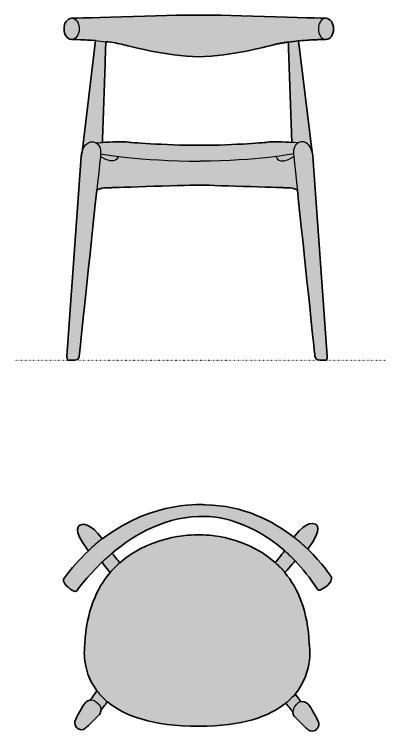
# Model space of a CAD drawing. Header units: millimetres. Extents: x 0 to 1779, y -786 to 730.
# Drawn here: x 0 to 786, y -786 to 730 of the extents above; entities that cross this region are included whole.
import ezdxf

# ---------------------------------------------------------------- set-up
doc = ezdxf.new("R2010")
doc.units = ezdxf.units.MM
doc.linetypes.add('Dots', pattern=[1, 0, -1])
doc.layers.add('Blocks', color=7, linetype='Continuous')
doc.layers.add('Blocks$Fill', color=7, linetype='Continuous', true_color=0xffffff)
for name, color, linetype, lineweight, true_color in [('Blocks$Inner', 7, 'Continuous', 25, 0x007f00), ('Blocks$Outline', 7, 'Continuous', 35, 0xff3f3f), ('Groud', 7, 'Dots', 25, 0x243775)]:
    doc.layers.add(name, color=color, linetype=linetype, lineweight=lineweight, true_color=true_color)

# ---------------------------------------------------------------- blocks, each defined once
blk = doc.blocks.new('CH20 Top')
at = {"layer": 'Blocks$Fill'}
h = blk.add_hatch(color=256, dxfattribs=at)
h.paths.add_polyline_path([(-4.5, -197.3), (12.3, -197.1), (28.4, -196.5), (43.7, -195.4), (51, -194.7), (58.2, -193.9), (65.2, -192.9), (72, -191.9), (78.6, -190.8), (85, -189.5), (91.3, -188.2), (97.4, -186.8), (103.3, -185.3), (109, -183.7), (114.6, -182), (120, -180.2), (125.2, -178.4), (130.3, -176.5), (135.2, -174.5), (140, -172.5), (144.6, -170.3), (149, -168.2), (153.3, -165.9), (157.5, -163.6), (161.5, -161.3), (165.3, -158.9), (169.1, -156.4), (172.6, -153.9), (176.1, -151.3), (179.4, -148.7), (179.9, -149.4), (179.9, -149.4), (179.9, -149.4), (179.9, -149.4), (179.9, -149.4), (180, -149.5), (180.4, -150), (181.8, -151.7), (186.1, -157), (190.8, -162.9), (192.7, -165.3), (193.4, -166.2), (193.9, -166.9), (194.2, -167.3), (194.2, -167.8), (194.3, -168.3), (194.3, -168.9), (194.4, -169.4), (194.5, -170), (194.6, -170.5), (194.7, -171.1), (194.9, -171.6), (195.1, -172.2), (195.3, -172.7), (195.5, -173.3), (195.8, -173.9), (196, -174.4), (196.3, -175), (196.7, -175.6), (197, -176.2), (218, -197.3), (220.4, -199.7), (222.4, -201.5), (224.3, -203.2), (226.4, -205), (226.4, -205), (226.4, -205), (226.4, -205), (226.4, -205), (226.5, -205), (226.6, -205.1), (226.7, -205.2), (226.9, -205.3), (227.1, -205.5), (227.3, -205.7), (227.6, -205.8), (227.9, -206), (228.2, -206.2), (228.6, -206.5), (229, -206.7), (229.4, -206.9), (229.9, -207.1), (230.1, -207.2), (230.3, -207.3), (230.6, -207.4), (230.8, -207.4), (231.1, -207.5), (231.4, -207.6), (231.6, -207.7), (231.9, -207.8), (232.2, -207.8), (232.5, -207.9), (232.8, -208), (233.1, -208), (233.4, -208.1), (233.7, -208.1), (234, -208.1), (234.3, -208.2), (234.7, -208.2), (235, -208.2), (235.3, -208.2), (235.7, -208.2), (236, -208.2), (236.4, -208.1), (236.7, -208.1), (237.1, -208), (237.4, -208), (237.8, -207.9), (238.2, -207.8), (238.5, -207.7), (238.9, -207.6), (239.3, -207.5), (239.7, -207.3), (240.1, -207.2), (240.4, -207), (240.8, -206.8), (241.2, -206.6), (241.6, -206.4), (241.6, -206.4), (241.6, -206.4), (241.6, -206.4), (241.7, -206.4), (241.8, -206.3), (241.9, -206.2), (242.1, -206.1), (242.4, -205.9), (242.7, -205.6), (243.1, -205.4), (243.4, -205), (243.8, -204.7), (244.3, -204.3), (244.7, -203.8), (245.2, -203.3), (245.4, -203.1), (245.6, -202.8), (245.8, -202.5), (246.1, -202.3), (246.3, -202), (246.5, -201.7), (246.7, -201.3), (246.9, -201), (247.1, -200.7), (247.3, -200.3), (247.5, -200), (247.7, -199.6), (247.9, -199.3), (248.1, -198.9), (248.2, -198.5), (248.4, -198.1), (248.5, -197.7), (248.7, -197.3), (248.8, -196.8), (248.9, -196.4), (249, -196), (249, -195.5), (249.1, -195.3), (249.1, -195.1), (249.1, -194.8), (249.2, -194.6), (249.2, -194.3), (249.2, -194.1), (249.2, -193.9), (249.2, -193.6), (249.2, -193.4), (249.2, -193.1), (249.2, -192.9), (249.2, -192.6), (249.2, -192.4), (249.1, -192.1), (249.1, -191.9), (249.1, -191.6), (249, -191.3), (249, -191.1), (248.9, -190.8), (248.9, -190.5), (248.8, -190.3), (248.8, -190), (248.7, -189.7), (248.6, -189.4), (248.5, -189.2), (248.4, -188.9), (248.2, -188.3), (248, -187.7), (247.8, -187.1), (247.5, -186.6), (247.2, -186), (247.2, -186), (247.2, -185.9), (247.2, -185.9), (247.1, -185.9), (247, -185.6), (246.5, -184.6), (244.5, -180.9), (238.5, -169.6), (235.1, -163.5), (231.9, -158.1), (230.6, -155.9), (229.9, -155), (229.4, -154.2), (229.1, -153.8), (228.9, -153.5), (228.6, -153.2), (228.5, -153.1), (228.4, -153), (228.3, -152.9), (228.2, -152.8), (228.2, -152.8), (228.1, -152.7), (228.1, -152.7), (228, -152.6), (228, -152.6), (227.9, -152.6), (227.9, -152.5), (227.9, -152.5), (227.8, -152.5), (227.8, -152.5), (227.8, -152.5), (227.7, -152.5), (227.7, -152.5), (227.7, -152.5), (227.7, -152.4), (227.7, -152.4), (227.7, -152.4), (227.4, -152.1), (227.1, -151.7), (226.8, -151.4), (226.6, -151.1), (226.3, -150.8), (225.9, -150.5), (225.6, -150.2), (225.2, -149.8), (224.8, -149.5), (224.3, -149.1), (223.8, -148.7), (223.3, -148.4), (222.8, -148), (222.2, -147.6), (221.9, -147.5), (221.6, -147.3), (221.3, -147.1), (221, -147), (220.7, -146.8), (220.3, -146.7), (220, -146.5), (219.7, -146.4), (219.3, -146.3), (219, -146.1), (218.6, -146), (218.3, -145.9), (217.9, -145.8), (217.5, -145.7), (217.1, -145.6), (216.8, -145.6), (216.4, -145.5), (216, -145.5), (215.6, -145.4), (215.2, -145.4), (214.8, -145.4), (214.3, -145.4), (213.9, -145.4), (213.5, -145.4), (213.1, -145.4), (212.6, -145.5), (212.2, -145.5), (211.7, -145.6), (211.1, -145), (211, -145), (211, -144.9), (210.7, -144.6), (210.2, -144.1), (208.9, -142.4), (205.3, -137.9), (198.9, -129.6), (200.8, -127.3), (202.6, -125), (204.4, -122.7), (206, -120.4), (207.6, -118.1), (209.1, -115.7), (210.6, -113.4), (212, -111), (213.3, -108.7), (214.6, -106.4), (215.8, -104), (216.9, -101.7), (218, -99.4), (219, -97.1), (220, -94.8), (220.9, -92.5), (221.7, -90.2), (222.6, -87.9), (224, -83.4), (225.3, -79), (226.4, -74.6), (227.3, -70.4), (228.1, -66.2), (228.8, -62.2), (229.3, -58.3), (229.6, -54.5), (229.9, -50.9), (230.1, -47.5), (230.2, -44.2), (230.2, -41.2), (230.2, -38.3), (230.1, -35.7), (230, -33.3), (229.8, -31.1), (229.6, -29.2), (229.3, -26.1), (229, -24.2), (228.9, -23.7), (228.9, -23.6), (228.9, -23.6), (228.9, -23.5), (228.9, -23.5), (228.1, -10.9), (227.6, -4.8), (227, 1.2), (226.2, 7.1), (225.4, 12.9), (224.5, 18.5), (223.5, 24.1), (222.4, 29.5), (221.2, 34.9), (220, 40.1), (218.6, 45.2), (217.2, 50.2), (215.7, 55.1), (214.1, 59.9), (212.5, 64.6), (210.7, 69.2), (208.9, 73.7), (207.1, 78.1), (205.1, 82.4), (203.1, 86.7), (201.1, 90.8), (199, 94.8), (196.8, 98.7), (194.5, 102.5), (192.2, 106.3), (189.9, 109.9), (187.5, 113.5), (185, 116.9), (182.5, 120.3), (180, 123.6), (177.4, 126.8), (189.4, 140.5), (196, 148.2), (198.1, 150.6), (198.7, 151.3), (198.8, 151.4), (198.9, 151.5), (198.9, 151.5), (198.9, 151.5), (198.9, 151.5), (199, 151.6), (204.9, 145.2), (210.9, 138.6), (216.8, 131.6), (222.6, 124.4), (228.4, 116.8), (234.2, 108.9), (239.9, 100.8), (245.6, 92.3), (245.6, 92.3), (245.6, 92.3), (245.6, 92.3), (245.6, 92.2), (245.6, 92.2), (245.6, 92.2), (245.7, 92.1), (245.7, 92), (245.8, 91.9), (245.9, 91.8), (246, 91.7), (246.1, 91.6), (246.2, 91.4), (246.3, 91.3), (246.4, 91.1), (246.5, 91.1), (246.6, 91), (246.7, 90.9), (246.7, 90.8), (246.8, 90.8), (246.9, 90.7), (247, 90.6), (247.1, 90.5), (247.2, 90.5), (247.3, 90.4), (247.4, 90.3), (247.5, 90.2), (247.6, 90.2), (247.7, 90.1), (247.8, 90), (248, 90), (248.1, 89.9), (248.2, 89.9), (248.3, 89.8), (248.5, 89.8), (248.6, 89.7), (248.8, 89.7), (248.9, 89.6), (249.1, 89.6), (249.2, 89.6), (249.4, 89.5), (249.5, 89.5), (249.7, 89.5), (249.8, 89.5), (250, 89.5), (250.2, 89.5), (250.4, 89.5), (250.5, 89.5), (250.7, 89.5), (250.9, 89.5), (251.1, 89.6), (251.3, 89.6), (251.5, 89.6), (251.7, 89.7), (251.9, 89.7), (251.9, 89.7), (251.9, 89.7), (251.9, 89.7), (252, 89.8), (252.2, 89.9), (252.9, 90.3), (255.5, 91.8), (257.3, 92.8), (259.3, 94.1), (261.4, 95.5), (263.6, 97.1), (264.6, 97.9), (265.7, 98.7), (266.8, 99.6), (267.8, 100.5), (268.8, 101.5), (269.8, 102.4), (270.3, 102.9), (270.7, 103.4), (271.1, 103.9), (271.6, 104.4), (272, 104.9), (272.4, 105.4), (272.7, 105.9), (273.1, 106.4), (273.4, 106.9), (273.7, 107.4), (273.8, 107.6), (274, 107.9), (274.1, 108.1), (274.2, 108.4), (274.3, 108.6), (274.4, 108.9), (274.5, 109.1), (274.6, 109.4), (274.7, 109.6), (274.8, 109.9), (274.9, 110.1), (274.9, 110.4), (275, 110.7), (275.1, 110.9), (275.1, 111.2), (275.1, 111.4), (275.2, 111.7), (275.2, 111.9), (275.2, 112.2), (275.2, 112.4), (275.2, 112.4), (275.2, 112.4), (275.2, 112.4), (275.2, 112.4), (275.2, 112.5), (275.3, 112.5), (275.3, 112.6), (275.4, 112.6), (275.4, 112.7), (275.5, 112.9), (275.5, 113), (275.6, 113.1), (275.6, 113.1), (275.6, 113.2), (275.7, 113.3), (275.7, 113.4), (275.7, 113.5), (275.8, 113.6), (275.8, 113.7), (275.8, 113.8), (275.9, 113.9), (275.9, 114), (275.9, 114.1), (275.9, 114.2), (276, 114.3), (276, 114.4), (276, 114.5), (276, 114.7), (276, 114.8), (276, 114.9), (276, 115.1), (276, 115.2), (276, 115.4), (276, 115.5), (276, 115.7), (276, 115.8), (276, 116), (275.9, 116.1), (275.9, 116.3), (275.9, 116.4), (275.8, 116.6), (275.8, 116.8), (275.7, 116.9), (275.7, 117.1), (275.6, 117.3), (275.5, 117.5), (275.5, 117.6), (275.4, 117.8), (275.3, 118), (275.2, 118.2), (275.1, 118.4), (275, 118.6), (274.9, 118.8), (274.7, 119), (274.6, 119.2), (274.4, 119.4), (274.3, 119.6), (274.1, 119.8), (273.9, 120), (273.9, 120), (273.9, 120), (273.9, 120), (273.9, 120.1), (273.8, 120.3), (273.2, 121.2), (270.9, 124.5), (267, 129.8), (261.7, 136.8), (254.9, 145.2), (246.6, 154.7), (241.9, 159.9), (236.8, 165.2), (231.4, 170.7), (225.6, 176.3), (228.7, 180.5), (231.6, 184.4), (234.1, 188.1), (236.4, 191.6), (238.4, 194.9), (240.2, 198), (241, 199.5), (241.7, 200.9), (242.4, 202.3), (243, 203.7), (243.6, 205), (244.1, 206.2), (244.6, 207.4), (245, 208.6), (245.4, 209.7), (245.7, 210.8), (246, 211.9), (246.3, 212.9), (246.5, 213.9), (246.7, 214.8), (246.8, 215.7), (246.9, 216.5), (247, 217.4), (247, 217.8), (247.1, 218.2), (247.1, 218.5), (247.1, 218.9), (247.1, 219.3), (247.1, 219.6), (247, 220), (247, 220.3), (247, 220.6), (247, 221), (246.9, 221.3), (246.9, 221.6), (246.8, 221.9), (246.8, 222.2), (246.7, 222.5), (246.7, 222.7), (246.6, 223), (246.5, 223.3), (246.4, 223.5), (246.4, 223.8), (246.3, 224), (246.2, 224.3), (246.1, 224.5), (246, 224.7), (245.9, 224.9), (245.8, 225.1), (245.7, 225.3), (245.6, 225.5), (245.5, 225.7), (245.4, 225.9), (245.3, 226.1), (245.2, 226.2), (245.1, 226.4), (245, 226.5), (244.8, 226.7), (244.7, 226.8), (244.6, 227), (244.5, 227.1), (244.4, 227.2), (244.3, 227.4), (244.2, 227.5), (244.1, 227.6), (244, 227.7), (243.8, 227.8), (243.7, 227.9), (243.6, 228), (243.4, 228.2), (243.2, 228.3), (243.1, 228.5), (242.9, 228.6), (242.7, 228.7), (242.6, 228.8), (242.5, 228.8), (242.4, 228.9), (242.3, 228.9), (242.2, 228.9), (242.2, 229), (242.2, 229), (242.2, 229), (242.2, 229), (241.8, 229.2), (241.4, 229.4), (240.9, 229.6), (240.5, 229.7), (240.1, 229.9), (239.7, 230), (239.3, 230.2), (238.9, 230.3), (238.5, 230.4), (238.1, 230.5), (237.6, 230.5), (237.2, 230.6), (236.8, 230.7), (236.4, 230.7), (235.9, 230.7), (235.5, 230.7), (235.1, 230.7), (234.6, 230.7), (234.2, 230.7), (233.8, 230.7), (233.3, 230.6), (232.9, 230.6), (232.5, 230.5), (232, 230.5), (231.6, 230.4), (231.2, 230.3), (230.7, 230.2), (230.3, 230.1), (229.8, 229.9), (229.4, 229.8), (229, 229.7), (228.5, 229.5), (227.6, 229.2), (226.7, 228.8), (225.9, 228.5), (225, 228), (224.1, 227.6), (223.2, 227.1), (222.4, 226.6), (221.5, 226.1), (220.6, 225.5), (219.8, 225), (218.9, 224.4), (218, 223.8), (216.4, 222.5), (214.7, 221.2), (213.1, 219.8), (211.5, 218.4), (210, 216.9), (208.5, 215.5), (205.7, 212.6), (203.2, 209.8), (201, 207.2), (199.1, 204.9), (197.5, 202.9), (196.4, 201.5), (187.9, 207.9), (178.9, 214.2), (169.5, 220.4), (159.7, 226.5), (154.7, 229.4), (149.5, 232.3), (144.2, 235.1), (138.8, 237.9), (133.4, 240.6), (127.8, 243.1), (122.1, 245.7), (116.3, 248.1), (110.4, 250.4), (104.4, 252.6), (98.3, 254.7), (92.1, 256.7), (85.8, 258.6), (79.4, 260.4), (72.9, 262), (66.3, 263.5), (59.6, 264.8), (52.8, 266), (45.8, 267.1), (38.8, 268), (31.7, 268.8), (24.5, 269.3), (17.2, 269.7), (9.8, 270), (9.8, 270), (9.8, 270), (9.7, 270), (9.5, 270), (8.5, 270.1), (4.9, 270.3), (-1.1, 270.4), (-9.1, 270.4), (-13.8, 270.3), (-19, 270), (-24.7, 269.6), (-30.7, 269.1), (-37.2, 268.4), (-44, 267.5), (-51.2, 266.4), (-58.8, 265.1), (-66.6, 263.6), (-74.8, 261.8), (-83.2, 259.7), (-91.9, 257.3), (-100.8, 254.5), (-109.9, 251.5), (-119.2, 248.1), (-128.7, 244.3), (-138.4, 240.1), (-148.2, 235.4), (-158.1, 230.4), (-168, 224.9), (-178.1, 218.9), (-188.2, 212.4), (-198.4, 205.4), (-208.5, 197.9), (-208.9, 198.5), (-208.9, 198.5), (-208.9, 198.5), (-208.9, 198.5), (-209, 198.6), (-209.2, 198.9), (-210.1, 200.1), (-211.6, 202), (-213.5, 204.4), (-215.9, 207.2), (-218.7, 210.3), (-220.2, 211.9), (-221.7, 213.5), (-223.4, 215.1), (-225.1, 216.8), (-226.9, 218.3), (-228.7, 219.8), (-230.5, 221.3), (-231.5, 222), (-232.4, 222.7), (-233.4, 223.3), (-234.4, 224), (-235.3, 224.6), (-236.3, 225.2), (-237.3, 225.7), (-238.3, 226.2), (-239.3, 226.7), (-240.2, 227.1), (-240.7, 227.3), (-241.2, 227.5), (-241.7, 227.7), (-242.2, 227.8), (-242.7, 228), (-243.2, 228.2), (-243.7, 228.3), (-244.2, 228.4), (-244.7, 228.5), (-245.2, 228.6), (-245.7, 228.7), (-246.1, 228.8), (-246.6, 228.8), (-247.1, 228.9), (-247.6, 228.9), (-248.1, 228.9), (-248.6, 229), (-249, 228.9), (-249.5, 228.9), (-250, 228.9), (-250.5, 228.8), (-250.9, 228.8), (-251.4, 228.7), (-251.9, 228.6), (-252.4, 228.5), (-252.8, 228.3), (-253.3, 228.2), (-253.7, 228), (-254.2, 227.8), (-254.6, 227.6), (-255.1, 227.4), (-255.5, 227.2), (-255.5, 227.2), (-255.5, 227.2), (-255.6, 227.2), (-255.6, 227.2), (-255.7, 227.1), (-255.7, 227.1), (-255.9, 227), (-256, 227), (-256.1, 226.9), (-256.3, 226.8), (-256.5, 226.7), (-256.6, 226.5), (-256.8, 226.4), (-257, 226.2), (-257.1, 226.1), (-257.3, 226), (-257.4, 225.9), (-257.5, 225.8), (-257.6, 225.7), (-257.7, 225.6), (-257.8, 225.4), (-257.9, 225.3), (-258, 225.2), (-258.1, 225), (-258.3, 224.9), (-258.4, 224.7), (-258.5, 224.6), (-258.6, 224.4), (-258.7, 224.2), (-258.8, 224.1), (-258.9, 223.9), (-259, 223.7), (-259.1, 223.5), (-259.2, 223.3), (-259.3, 223.1), (-259.4, 222.9), (-259.5, 222.6), (-259.6, 222.4), (-259.7, 222.2), (-259.8, 221.9), (-259.8, 221.7), (-259.9, 221.4), (-260, 221.2), (-260.1, 220.9), (-260.1, 220.6), (-260.2, 220.3), (-260.2, 220), (-260.3, 219.7), (-260.3, 219.4), (-260.4, 219.1), (-260.4, 218.8), (-260.4, 218.4), (-260.4, 218.1), (-260.4, 217.7), (-260.5, 217.4), (-260.5, 217), (-260.4, 216.6), (-260.4, 216.2), (-260.4, 215.9), (-260.4, 215.5), (-260.3, 214.6), (-260.2, 213.7), (-260, 212.8), (-259.8, 211.9), (-259.6, 210.9), (-259.4, 209.9), (-259.1, 208.8), (-258.7, 207.7), (-258.3, 206.6), (-257.9, 205.4), (-257.4, 204.2), (-256.8, 202.9), (-256.3, 201.6), (-255.6, 200.2), (-254.9, 198.8), (-254.2, 197.4), (-253.4, 195.9), (-251.5, 192.7), (-249.5, 189.4), (-247.2, 185.8), (-244.6, 182.1), (-241.7, 178.1), (-238.5, 173.9), (-237.7, 173), (-244.5, 166.5), (-251.2, 159.6), (-257.8, 152.6), (-264.4, 145.2), (-271, 137.5), (-277.5, 129.5), (-283.9, 121.2), (-290.2, 112.6), (-290.2, 112.6), (-290.2, 112.6), (-290.2, 112.6), (-290.2, 112.5), (-290.3, 112.5), (-290.3, 112.5), (-290.3, 112.5), (-290.3, 112.4), (-290.3, 112.4), (-290.3, 112.3), (-290.3, 112.2), (-290.4, 112.2), (-290.4, 112.1), (-290.4, 112), (-290.4, 111.9), (-290.4, 111.8), (-290.4, 111.7), (-290.5, 111.5), (-290.5, 111.4), (-290.5, 111.3), (-290.5, 111.1), (-290.5, 110.9), (-290.5, 110.8), (-290.5, 110.6), (-290.4, 110.4), (-290.4, 110.2), (-290.4, 110), (-290.3, 109.8), (-290.3, 109.6), (-290.3, 109.4), (-290.2, 109.2), (-290.1, 108.9), (-290.1, 108.7), (-290, 108.4), (-289.9, 108.2), (-289.8, 107.9), (-289.7, 107.6), (-289.6, 107.3), (-289.4, 107), (-289.3, 106.7), (-289.1, 106.4), (-289, 106.1), (-288.8, 105.7), (-288.6, 105.4), (-288.4, 105.1), (-288.2, 104.7), (-287.7, 104), (-287.2, 103.2), (-286.6, 102.4), (-285.9, 101.6), (-285.2, 100.7), (-284.4, 99.8), (-283.5, 98.9), (-282.5, 97.9), (-281.5, 96.9), (-280.4, 95.9), (-280.4, 95.9), (-280.4, 95.9), (-280.3, 95.8), (-280.3, 95.8), (-280.2, 95.7), (-279.8, 95.4), (-278.4, 94.1), (-277.4, 93.3), (-276.3, 92.3), (-275, 91.4), (-274.4, 90.9), (-273.7, 90.4), (-273, 90), (-272.3, 89.5), (-271.6, 89.1), (-270.8, 88.6), (-270.1, 88.3), (-269.8, 88.1), (-269.4, 87.9), (-269, 87.7), (-268.7, 87.6), (-268.3, 87.5), (-268, 87.3), (-267.6, 87.2), (-267.3, 87.1), (-266.9, 87), (-266.8, 87), (-266.6, 86.9), (-266.4, 86.9), (-266.3, 86.9), (-266.1, 86.8), (-265.9, 86.8), (-265.8, 86.8), (-265.6, 86.8), (-265.4, 86.8), (-265.3, 86.8), (-265.1, 86.8), (-265, 86.8), (-264.8, 86.8), (-264.7, 86.8), (-264.5, 86.8), (-264.4, 86.8), (-264.2, 86.8), (-264.1, 86.9), (-264, 86.9), (-263.9, 86.9), (-263.9, 86.9), (-263.8, 86.9), (-263.7, 86.9), (-263.7, 87), (-263.6, 87), (-263.5, 87), (-263.5, 87), (-263.4, 87.1), (-263.3, 87.1), (-263.3, 87.1), (-263.2, 87.2), (-263.1, 87.2), (-263.1, 87.2), (-263, 87.3), (-263, 87.3), (-263, 87.3), (-263, 87.3), (-262.9, 87.3), (-262.8, 87.6), (-262.1, 88.5), (-259.4, 92.2), (-255, 98), (-249, 105.6), (-241.3, 114.7), (-232.1, 125.1), (-221.3, 136.5), (-215.4, 142.4), (-209.1, 148.5), (-208.6, 147.9), (-208.6, 147.9), (-208.6, 147.9), (-208.6, 147.9), (-208.6, 147.8), (-208.5, 147.7), (-208, 147.1), (-206.4, 145.1), (-201.4, 138.7), (-192.5, 127.4), (-191.9, 126.8), (-194.6, 123.5), (-197.2, 120.2), (-199.8, 116.9), (-202.3, 113.4), (-204.8, 109.8), (-207.2, 106.2), (-209.6, 102.5), (-211.9, 98.6), (-214.1, 94.7), (-216.3, 90.7), (-218.4, 86.6), (-220.5, 82.4), (-222.5, 78.1), (-224.4, 73.7), (-226.3, 69.2), (-228, 64.6), (-229.7, 59.9), (-231.4, 55.1), (-232.9, 50.2), (-234.4, 45.2), (-235.8, 40), (-237, 34.8), (-238.3, 29.5), (-239.4, 24), (-240.4, 18.5), (-241.3, 12.8), (-242.2, 7.1), (-242.9, 1.2), (-243.6, -4.8), (-244.1, -11), (-244.6, -17.2), (-244.9, -23.5), (-244.9, -23.5), (-244.9, -23.6), (-244.9, -23.6), (-245, -23.7), (-245, -24.1), (-245.3, -25.9), (-245.6, -28.7), (-246, -32.4), (-246.1, -34.7), (-246.2, -37.1), (-246.3, -39.7), (-246.3, -42.5), (-246.2, -45.6), (-246.1, -48.7), (-245.9, -52.1), (-245.6, -55.5), (-245.2, -59.2), (-244.7, -62.9), (-244, -66.8), (-243.2, -70.7), (-242.3, -74.8), (-241.2, -79), (-240, -83.2), (-238.5, -87.5), (-237.8, -89.7), (-236.9, -91.8), (-236, -94), (-235.1, -96.2), (-234.1, -98.4), (-233.1, -100.7), (-232, -102.9), (-230.8, -105.1), (-229.6, -107.3), (-228.4, -109.6), (-227.1, -111.8), (-225.7, -114), (-224.2, -116.3), (-222.7, -118.5), (-221.1, -120.7), (-219.5, -122.9), (-226.8, -132.9), (-231.2, -138.8), (-232.9, -141), (-233.6, -141.8), (-233.9, -142.1), (-234, -142.2), (-234.1, -142.3), (-234.4, -142.4), (-234.7, -142.4), (-235, -142.5), (-235.3, -142.6), (-235.6, -142.7), (-235.9, -142.8), (-236.2, -142.8), (-236.5, -142.9), (-236.7, -143), (-237, -143.2), (-237.3, -143.3), (-237.6, -143.4), (-238.1, -143.6), (-238.6, -143.9), (-239.1, -144.1), (-239.6, -144.4), (-240, -144.7), (-240.5, -145), (-240.9, -145.3), (-241.3, -145.6), (-241.7, -145.9), (-242.1, -146.2), (-242.4, -146.5), (-242.7, -146.8), (-243, -147.1), (-243.3, -147.3), (-243.8, -147.8), (-244.3, -148.3), (-244.6, -148.7), (-244.8, -148.9), (-245, -149.1), (-245, -149.2), (-245, -149.2), (-245, -149.2), (-245, -149.2), (-245, -149.2), (-245.1, -149.2), (-245.1, -149.2), (-245.1, -149.2), (-245.2, -149.3), (-245.2, -149.3), (-245.3, -149.3), (-245.3, -149.3), (-245.3, -149.4), (-245.4, -149.4), (-245.4, -149.4), (-245.5, -149.5), (-245.5, -149.5), (-245.6, -149.6), (-245.7, -149.7), (-245.8, -149.9), (-245.9, -150), (-246.2, -150.3), (-246.4, -150.6), (-246.7, -150.9), (-247.2, -151.7), (-247.9, -152.7), (-249.2, -154.9), (-252.4, -160.2), (-255.8, -166.3), (-261.8, -177.6), (-263.8, -181.3), (-264.3, -182.3), (-264.4, -182.6), (-264.5, -182.7), (-264.5, -182.7), (-264.5, -182.7), (-264.5, -182.7), (-264.8, -183.3), (-265.1, -183.9), (-265.3, -184.5), (-265.5, -185), (-265.7, -185.6), (-265.8, -185.9), (-265.9, -186.2), (-266, -186.4), (-266.1, -186.7), (-266.1, -187), (-266.2, -187.3), (-266.2, -187.5), (-266.3, -187.8), (-266.3, -188.1), (-266.4, -188.3), (-266.4, -188.6), (-266.4, -188.8), (-266.5, -189.1), (-266.5, -189.4), (-266.5, -189.6), (-266.5, -189.9), (-266.5, -190.1), (-266.5, -190.4), (-266.5, -190.6), (-266.5, -190.8), (-266.5, -191.1), (-266.5, -191.3), (-266.4, -191.6), (-266.4, -191.8), (-266.4, -192), (-266.4, -192.2), (-266.3, -192.7), (-266.2, -193.1), (-266.1, -193.6), (-266, -194), (-265.8, -194.4), (-265.7, -194.8), (-265.5, -195.2), (-265.4, -195.6), (-265.2, -196), (-265, -196.4), (-264.8, -196.7), (-264.6, -197.1), (-264.4, -197.4), (-264.2, -197.8), (-264, -198.1), (-263.8, -198.4), (-263.6, -198.7), (-263.4, -199), (-263.1, -199.3), (-262.9, -199.6), (-262.7, -199.8), (-262.5, -200.1), (-262, -200.6), (-261.6, -201), (-261.2, -201.4), (-260.7, -201.8), (-260.4, -202.1), (-260, -202.4), (-259.7, -202.6), (-259.4, -202.8), (-259.2, -203), (-259.1, -203.1), (-259, -203.1), (-258.9, -203.2), (-258.9, -203.2), (-258.9, -203.2), (-258.9, -203.2), (-258.5, -203.4), (-258.1, -203.6), (-257.8, -203.8), (-257.4, -203.9), (-257, -204.1), (-256.6, -204.2), (-256.2, -204.3), (-255.8, -204.4), (-255.5, -204.5), (-255.1, -204.6), (-254.7, -204.7), (-254.4, -204.8), (-254, -204.8), (-253.7, -204.9), (-253.3, -204.9), (-253, -204.9), (-252.6, -204.9), (-252.3, -204.9), (-252, -204.9), (-251.6, -204.9), (-251.3, -204.9), (-251, -204.8), (-250.7, -204.8), (-250.4, -204.8), (-250.1, -204.7), (-249.8, -204.6), (-249.5, -204.6), (-249.2, -204.5), (-248.9, -204.4), (-248.7, -204.4), (-248.4, -204.3), (-248.1, -204.2), (-247.9, -204.1), (-247.6, -204), (-247.4, -203.9), (-247.2, -203.8), (-246.7, -203.6), (-246.3, -203.4), (-245.9, -203.2), (-245.5, -203), (-245.2, -202.8), (-244.9, -202.6), (-244.6, -202.4), (-244.4, -202.2), (-244.2, -202.1), (-244, -202), (-243.9, -201.8), (-243.8, -201.8), (-243.7, -201.7), (-243.7, -201.7), (-243.7, -201.7), (-243.7, -201.7), (-243.7, -201.7), (-243.6, -201.6), (-243.4, -201.4), (-242.9, -200.9), (-241.5, -199.7), (-237.8, -196.1), (-227.8, -186.3), (-218.5, -177), (-215.5, -174), (-214.6, -173.2), (-214.4, -173), (-214.3, -172.9), (-214.3, -172.9), (-214.3, -172.9), (-214.3, -172.9), (-214, -172.3), (-213.6, -171.7), (-213.3, -171), (-213, -170.4), (-212.8, -169.9), (-212.5, -169.3), (-212.3, -168.7), (-212.1, -168.1), (-211.9, -167.5), (-211.8, -167), (-211.7, -166.4), (-211.5, -165.9), (-211.5, -165.3), (-211.4, -164.8), (-211.3, -164.2), (-211.3, -163.7), (-211.2, -163.7), (-210.7, -163), (-210, -162), (-208.1, -159.6), (-203.4, -153.7), (-199.1, -148.4), (-197.7, -146.7), (-197.3, -146.3), (-197.2, -146.2), (-197.2, -146.1), (-197.2, -146.1), (-197.2, -146.1), (-197.2, -146.1), (-197.2, -146.1), (-193.8, -148.8), (-190.3, -151.5), (-186.7, -154.1), (-182.8, -156.7), (-178.9, -159.2), (-174.7, -161.7), (-170.5, -164.1), (-166, -166.5), (-161.4, -168.8), (-156.6, -171), (-151.7, -173.2), (-146.6, -175.3), (-141.3, -177.3), (-135.8, -179.2), (-130.2, -181.1), (-124.4, -182.9), (-118.4, -184.5), (-112.2, -186.1), (-105.8, -187.6), (-99.2, -189), (-92.4, -190.3), (-85.5, -191.6), (-78.3, -192.6), (-71, -193.6), (-63.4, -194.5), (-55.6, -195.3), (-39.4, -196.4), (-22.4, -197.1)], flags=0)
h.paths.add_polyline_path([(-4.5, 206.5), (-4.5, 206.5), (-4.5, 206.5), (-4.6, 206.5), (-4.8, 206.5), (-5.6, 206.5), (-8.7, 206.5), (-13.8, 206.4), (-20.5, 206.1), (-28.8, 205.5), (-38.4, 204.4), (-43.7, 203.7), (-49.2, 202.8), (-55, 201.8), (-61, 200.6), (-67.3, 199.2), (-73.7, 197.6), (-80.3, 195.8), (-87.1, 193.8), (-93.9, 191.6), (-100.9, 189.1), (-107.9, 186.3), (-115, 183.3), (-122.2, 179.9), (-129.3, 176.3), (-132.9, 174.4), (-136.5, 172.4), (-140.1, 170.3), (-143.6, 168.1), (-147.2, 165.9), (-150.7, 163.5), (-154.2, 161.1), (-157.7, 158.6), (-161.1, 156), (-164.6, 153.3), (-168, 150.5), (-171.4, 147.6), (-171.7, 147.9), (-180.1, 158.5), (-184.9, 164.5), (-186.4, 166.5), (-186.8, 167), (-186.9, 167.1), (-187, 167.2), (-187, 167.2), (-187, 167.2), (-187, 167.2), (-187.5, 167.9), (-178.2, 175.4), (-168.5, 182.9), (-158.4, 190.2), (-147.7, 197.4), (-142.3, 200.8), (-136.7, 204.2), (-131, 207.6), (-125.2, 210.8), (-119.4, 214), (-113.4, 217), (-107.3, 219.9), (-101.1, 222.7), (-94.8, 225.4), (-88.5, 228), (-82, 230.4), (-75.5, 232.7), (-68.8, 234.8), (-62.1, 236.7), (-55.3, 238.5), (-48.4, 240.1), (-41.4, 241.5), (-34.3, 242.7), (-27.1, 243.7), (-19.9, 244.5), (-12.6, 245), (-5.2, 245.4), (2.3, 245.5), (9.8, 245.4), (9.8, 245.4), (9.8, 245.4), (9.9, 245.4), (10, 245.4), (10.7, 245.4), (13.5, 245.3), (18, 245.1), (20.8, 244.9), (24, 244.6), (27.6, 244.2), (31.5, 243.6), (35.8, 243), (40.4, 242.2), (45.3, 241.2), (50.5, 240.1), (55.9, 238.7), (61.7, 237.2), (67.6, 235.4), (73.8, 233.4), (80.3, 231.2), (86.9, 228.7), (93.7, 225.9), (100.7, 222.8), (107.9, 219.4), (115.2, 215.7), (122.6, 211.7), (130.2, 207.3), (137.9, 202.5), (145.6, 197.4), (153.4, 191.8), (161.3, 185.9), (169.2, 179.5), (177.2, 172.7), (176.6, 172), (176.6, 172), (176.6, 172), (176.6, 172), (176.6, 171.9), (176.4, 171.8), (175.9, 171.1), (174, 168.7), (168, 161.4), (157.6, 148.5), (157.1, 147.9), (153.8, 150.8), (150.5, 153.6), (147.2, 156.3), (143.8, 158.9), (140.4, 161.4), (137, 163.8), (133.6, 166.1), (130.2, 168.4), (126.7, 170.5), (123.3, 172.6), (119.8, 174.6), (116.3, 176.5), (109.4, 180.1), (102.5, 183.4), (95.6, 186.4), (88.8, 189.2), (82, 191.6), (75.4, 193.9), (68.8, 195.9), (62.5, 197.7), (56.2, 199.2), (50.2, 200.6), (44.4, 201.8), (38.7, 202.8), (33.4, 203.7), (28.3, 204.4), (23.5, 205), (19, 205.5), (11, 206.1), (4.4, 206.4), (-0.4, 206.5), (-3.5, 206.5), (-4.2, 206.5), (-4.4, 206.5), (-4.5, 206.5), (-4.5, 206.5)], flags=0)
at = {"layer": 'Blocks$Inner'}
for points in [[(-208.5, 197.9), (-218.3, 190.4), (-228, 182.1), (-237.7, 173)], [(225.6, 176.3), (217, 184.5), (207.2, 193.1), (196.4, 201.5)], [(-209.1, 148.5), (-202.5, 154.9), (-195.2, 161.4), (-187.5, 167.9)], [(177.2, 172.7), (184.4, 166.3), (191.7, 159.2), (199, 151.6)], [(-171.4, 147.6), (-178.5, 141.3), (-185.4, 134.4), (-191.9, 126.8)], [(157.1, 147.9), (164.1, 141.6), (171, 134.6), (177.4, 126.8)], [(-219.5, -122.9), (-213.5, -130.9), (-206.1, -138.7), (-197.2, -146.1)], [(198.9, -129.6), (193.4, -136.2), (187, -142.6), (179.4, -148.7)]]:
    blk.add_open_spline(points, degree=3, dxfattribs=at)
for points, knots in [([(-234.1, -142.3), (-230, -141.6), (-225, -142.6), (-219.6, -147.4), (-219.6, -147.4), (-210.7, -153.6), (-211.3, -163.7)], [0.623159, 0.623159, 0.623159, 0.623159, 1, 1, 1, 1.78393, 1.78393, 1.78393, 1.78393]), ([(211.7, -145.6), (208.8, -146.2), (205.7, -147.7), (202.3, -150.7), (202.3, -150.7), (194, -157.8), (194.2, -167.3)], [0.76703, 0.76703, 0.76703, 0.76703, 1, 1, 1, 1.773403, 1.773403, 1.773403, 1.773403])]:
    blk.add_open_spline(points, degree=3, knots=knots, dxfattribs=at)
at = {"layer": 'Blocks$Outline'}
for points, degree in [([(9.8, 270), (9.8, 270), (-100.3, 281.1), (-208.5, 197.9)], 3), ([(196.4, 201.5), (152.1, 235.9), (89.3, 268.5), (9.8, 270)], 3), ([(-187.5, 167.9), (-139.4, 208.2), (-71, 248), (9.8, 245.4)], 3), ([(9.8, 245.4), (9.8, 245.4), (92.3, 247.7), (177.2, 172.7)], 3), ([(-208.9, 198.5), (-208.9, 198.5), (-236.5, 237.6), (-255.5, 227.2)], 3), ([(242.2, 229), (225.1, 238.3), (201.2, 208), (196.4, 201.5)], 3), ([(225.6, 176.3), (260.8, 221.6), (242.2, 229), (242.2, 229)], 3), ([(-255.5, 227.2), (-255.5, 227.2), (-274.3, 219.7), (-238.5, 173.9)], 3), ([(-208.5, 197.9), (-208.9, 198.5)], 1), ([(-4.5, 206.5), (-4.5, 206.5), (-99.7, 210.4), (-171.4, 147.6)], 3), ([(157.1, 147.9), (87.5, 210.3), (-4.5, 206.5), (-4.5, 206.5)], 3), ([(-237.7, 173), (-255.7, 156), (-273.4, 136), (-290.2, 112.6)], 3), ([(-238.5, 173.9), (-237.7, 173)], 1), ([(-187, 167.2), (-187.5, 167.9)], 1), ([(-171.7, 147.9), (-173.8, 150.5), (-187, 167.2), (-187, 167.2)], 3), ([(176.6, 172), (176.6, 172), (160, 151.5), (157.6, 148.5)], 3), ([(177.2, 172.7), (176.6, 172)], 1), ([(273.9, 120), (273.9, 120), (257.4, 146), (225.6, 176.3)], 3), ([(-263, 87.3), (-263, 87.3), (-243.5, 115.7), (-209.1, 148.5)], 3), ([(-209.1, 148.5), (-208.6, 147.9)], 1), ([(-208.6, 147.9), (-208.6, 147.9), (-194.8, 130.3), (-192.5, 127.4)], 3), ([(-171.4, 147.6), (-171.7, 147.9)], 1), ([(157.6, 148.5), (157.1, 147.9)], 1), ([(177.4, 126.8), (180.7, 130.5), (198.9, 151.5), (198.9, 151.5)], 3), ([(198.9, 151.5), (199, 151.6)], 1), ([(199, 151.6), (214.9, 135), (230.6, 115.4), (245.6, 92.3)], 3), ([(-191.9, 126.8), (-220.6, 93), (-241.8, 44.9), (-244.9, -23.5)], 3), ([(-192.5, 127.4), (-191.9, 126.8)], 1), ([(228.9, -23.5), (225.9, 44.9), (205.3, 93), (177.4, 126.8)], 3), ([(-290.2, 112.6), (-290.2, 112.6), (-292.9, 107.1), (-280.4, 95.9)], 3), ([(251.9, 89.7), (251.9, 89.7), (275.2, 101.7), (275.2, 112.4)], 3), ([(275.2, 112.4), (275.2, 112.4), (277.7, 115.6), (273.9, 120)], 3), ([(-280.4, 95.9), (-280.4, 95.9), (-268.4, 84.2), (-263, 87.3)], 3), ([(245.6, 92.3), (245.6, 92.3), (247.5, 88.5), (251.9, 89.7)], 3), ([(-244.9, -23.5), (-244.9, -23.5), (-255.2, -75.7), (-219.5, -122.9)], 3), ([(198.9, -129.6), (239.9, -80.8), (228.9, -23.5), (228.9, -23.5)], 3), ([(-219.5, -122.9), (-221.6, -125.8), (-232.1, -140.3), (-234.1, -142.3)], 3), ([(211.1, -145), (209.5, -143.5), (201.3, -132.7), (198.9, -129.6)], 3), ([(-245, -149.2), (-247.8, -150.2), (-264.5, -182.7), (-264.5, -182.7)], 3), ([(-234.1, -142.3), (-240.8, -143.5), (-245, -149.2), (-245, -149.2)], 3), ([(-211.2, -163.7), (-209.1, -160.6), (-197.2, -146.1), (-197.2, -146.1)], 3), ([(-197.2, -146.1), (-197.2, -146.1)], 1), ([(-197.2, -146.1), (-162, -175.3), (-102.4, -197.9), (-4.5, -197.3)], 3), ([(-4.5, -197.3), (87.5, -197.9), (144.9, -176.6), (179.4, -148.7)], 3), ([(179.4, -148.7), (179.9, -149.4)], 1), ([(179.9, -149.4), (179.9, -149.4), (191.7, -163.9), (193.9, -166.9)], 3), ([(211.7, -145.6), (211.1, -145)], 1), ([(227.7, -152.5), (227.7, -152.5), (221.3, -143.8), (211.7, -145.6)], 3), ([(-214.3, -172.9), (-212.3, -169.6), (-211.4, -166.5), (-211.3, -163.7)], 3), ([(-211.3, -163.7), (-211.2, -163.7)], 1), ([(247.2, -186), (247.2, -186), (230.5, -153.5), (227.7, -152.5)], 3), ([(-243.7, -201.7), (-240.5, -199.1), (-214.3, -172.9), (-214.3, -172.9)], 3), ([(193.9, -166.9), (194.2, -167.3)], 1), ([(194.2, -167.3), (194.3, -170.1), (195.1, -173.1), (197, -176.2)], 3), ([(197, -176.2), (220.3, -199.5), (220, -199.7), (226.4, -205)], 3), ([(-264.5, -182.7), (-271.2, -195.6), (-258.9, -203.2), (-258.9, -203.2)], 3), ([(241.6, -206.4), (241.6, -206.4), (253.9, -198.8), (247.2, -186)], 3), ([(-258.9, -203.2), (-250.4, -207.8), (-243.7, -201.7), (-243.7, -201.7)], 3), ([(226.4, -205), (226.4, -205), (233.1, -211.1), (241.6, -206.4)], 3)]:
    blk.add_open_spline(points, degree=degree, dxfattribs=at)
blk = doc.blocks.new('CH20 Front')
at = {"layer": 'Blocks$Fill', "extrusion": (0, 0, -1)}
h = blk.add_hatch(color=256, dxfattribs=at)
h.paths.add_polyline_path([(-207.3, 253.9), (-235.9, 19.3), (-236.1, 18.4), (-236.3, 17.4), (-236.7, 15.7), (-236.9, 14.1), (-237.1, 12.7), (-237.3, 11.6), (-237.4, 10.7), (-237.4, 10), (-237.4, 10), (-237.4, 10), (-267.9, -411.9), (-268, -412.6), (-268, -413.3), (-268, -413.7), (-268, -414), (-267.9, -414.3), (-267.9, -414.6), (-267.9, -414.9), (-267.9, -415.2), (-267.8, -415.4), (-267.8, -415.7), (-267.7, -416), (-267.7, -416.2), (-267.6, -416.4), (-267.6, -416.7), (-267.5, -416.9), (-267.4, -417.1), (-267.4, -417.3), (-267.3, -417.5), (-267.2, -417.7), (-267.2, -417.8), (-267.1, -418), (-267, -418.2), (-266.9, -418.3), (-266.8, -418.5), (-266.8, -418.6), (-266.7, -418.7), (-266.6, -418.9), (-266.5, -419), (-266.4, -419.1), (-266.3, -419.2), (-266.2, -419.3), (-266.1, -419.4), (-266.1, -419.5), (-266, -419.6), (-265.9, -419.6), (-265.8, -419.7), (-265.7, -419.8), (-265.6, -419.8), (-265.5, -419.9), (-265.5, -419.9), (-265.4, -420), (-265.3, -420), (-265.2, -420.1), (-265.1, -420.1), (-265.1, -420.1), (-265, -420.2), (-264.9, -420.2), (-264.9, -420.2), (-264.8, -420.2), (-264.7, -420.3), (-264.7, -420.3), (-264.6, -420.3), (-264.6, -420.3), (-264.5, -420.3), (-264.5, -420.3), (-264.5, -420.3), (-264.4, -420.3), (-264.4, -420.3), (-264.4, -420.3), (-264.4, -420.3), (-264.4, -420.3), (-264.4, -420.3), (-251.9, -420.3), (-251.4, -420.3), (-250.9, -420.3), (-250.5, -420.2), (-250, -420.1), (-249.6, -420.1), (-249.2, -420), (-248.8, -419.9), (-248.4, -419.8), (-248.2, -419.7), (-248, -419.6), (-247.8, -419.6), (-247.6, -419.5), (-247.5, -419.4), (-247.3, -419.4), (-247.1, -419.3), (-247, -419.2), (-246.8, -419.1), (-246.7, -419.1), (-246.5, -419), (-246.3, -418.9), (-246.2, -418.8), (-246.1, -418.7), (-245.9, -418.6), (-245.8, -418.5), (-245.6, -418.4), (-245.5, -418.4), (-245.4, -418.3), (-245.3, -418.2), (-245.1, -418.1), (-245, -418), (-244.9, -417.9), (-244.8, -417.8), (-244.7, -417.7), (-244.6, -417.5), (-244.4, -417.4), (-244.3, -417.3), (-244.1, -417.1), (-243.9, -416.9), (-243.8, -416.7), (-243.6, -416.4), (-243.4, -416.2), (-243.3, -416), (-243.1, -415.7), (-243, -415.5), (-242.9, -415.3), (-242.8, -415), (-242.6, -414.8), (-242.5, -414.6), (-242.4, -414.3), (-242.4, -414.1), (-242.3, -413.9), (-242.2, -413.6), (-242.1, -413.4), (-242.1, -413.2), (-242, -413), (-242, -412.8), (-241.9, -412.6), (-241.9, -412.4), (-241.8, -412), (-241.7, -411.6), (-241.7, -411.3), (-241.7, -411), (-241.7, -410.7), (-241.6, -410.5), (-241.6, -410.3), (-241.6, -410.2), (-241.6, -410.1), (-241.6, -410.1), (-241.6, -410.1), (-241.6, -410.1), (-241.6, -410.1), (-241.3, -407.1), (-240.5, -399.4), (-237.5, -371.7), (-227.9, -280.4), (-204.7, -61), (-204.4, -60.8), (-204.4, -60.8), (-204.4, -60.8), (-204.4, -60.8), (-204.4, -60.8), (-204.3, -60.8), (-204.2, -60.7), (-204.1, -60.6), (-203.8, -60.5), (-203.6, -60.4), (-203.3, -60.2), (-202.9, -60), (-202.5, -59.8), (-202, -59.6), (-201.5, -59.4), (-200.9, -59.2), (-200.3, -58.9), (-199.6, -58.7), (-198.8, -58.5), (-198, -58.2), (-197.2, -58), (-196.2, -57.8), (-195.2, -57.5), (-194.1, -57.3), (-193, -57.1), (-191.8, -56.9), (-190.6, -56.7), (-189.2, -56.5), (-187.8, -56.4), (-186.3, -56.2), (-184.8, -56.1), (-183.2, -56), (-179.7, -55.9), (-175.9, -55.9), (-175.9, -55.9), (-175.9, -55.9), (-175.8, -55.9), (-175.4, -55.9), (-174, -55.9), (-168.7, -55.7), (-149.4, -55.1), (-90.5, -53.2), (1.2, -50.4), (2.6, -50.4), (4.9, -50.4), (12, -50.5), (34.5, -51.1), (98.4, -53.1), (160.5, -55), (180.7, -55.7), (186.4, -55.9), (187.9, -55.9), (188.2, -55.9), (188.3, -55.9), (188.4, -55.9), (188.4, -55.9), (192.4, -55.9), (196.1, -56), (199.4, -56.2), (202.5, -56.5), (203.9, -56.7), (205.3, -56.9), (206.6, -57.1), (207.8, -57.3), (208.9, -57.5), (210, -57.8), (211, -58), (211.9, -58.2), (212.8, -58.5), (213.6, -58.7), (214.3, -58.9), (215, -59.2), (215.6, -59.4), (216.1, -59.6), (216.6, -59.8), (217.1, -60), (217.5, -60.2), (217.8, -60.4), (218.1, -60.5), (218.3, -60.6), (218.5, -60.7), (218.6, -60.8), (218.7, -60.8), (218.7, -60.8), (218.7, -60.8), (218.7, -60.8), (218.7, -60.8), (219, -61), (242.1, -280.4), (251.8, -371.7), (254.8, -399.4), (255.6, -407.1), (255.9, -410.1), (255.9, -410.1), (255.9, -410.1), (255.9, -410.1), (255.9, -410.1), (255.9, -410.2), (255.9, -410.3), (255.9, -410.5), (255.9, -410.7), (255.9, -411), (256, -411.3), (256, -411.6), (256.1, -412), (256.1, -412.4), (256.2, -412.6), (256.2, -412.8), (256.3, -413), (256.3, -413.2), (256.4, -413.4), (256.5, -413.6), (256.5, -413.9), (256.6, -414.1), (256.7, -414.3), (256.8, -414.6), (256.9, -414.8), (257, -415), (257.1, -415.3), (257.3, -415.5), (257.4, -415.7), (257.5, -416), (257.7, -416.2), (257.9, -416.4), (258, -416.7), (258.2, -416.9), (258.4, -417.1), (258.6, -417.3), (258.7, -417.4), (258.8, -417.5), (258.9, -417.7), (259, -417.8), (259.2, -417.9), (259.3, -418), (259.4, -418.1), (259.5, -418.2), (259.6, -418.3), (259.8, -418.4), (259.9, -418.4), (260, -418.5), (260.2, -418.6), (260.3, -418.7), (260.5, -418.8), (260.6, -418.9), (260.8, -419), (260.9, -419.1), (261.1, -419.1), (261.2, -419.2), (261.4, -419.3), (261.6, -419.4), (261.7, -419.4), (261.9, -419.5), (262.1, -419.6), (262.3, -419.6), (262.5, -419.7), (262.6, -419.8), (263, -419.9), (263.4, -420), (263.8, -420.1), (264.3, -420.1), (264.7, -420.2), (265.2, -420.3), (265.7, -420.3), (266.2, -420.3), (278.6, -420.3), (278.6, -420.3), (278.6, -420.3), (278.7, -420.3), (278.7, -420.3), (278.7, -420.3), (278.7, -420.3), (278.8, -420.3), (278.8, -420.3), (278.9, -420.3), (278.9, -420.3), (278.9, -420.3), (279, -420.3), (279.1, -420.2), (279.1, -420.2), (279.2, -420.2), (279.3, -420.2), (279.3, -420.1), (279.4, -420.1), (279.5, -420.1), (279.6, -420), (279.6, -420), (279.7, -419.9), (279.8, -419.9), (279.9, -419.8), (280, -419.8), (280.1, -419.7), (280.1, -419.6), (280.2, -419.6), (280.3, -419.5), (280.4, -419.4), (280.5, -419.3), (280.6, -419.2), (280.7, -419.1), (280.8, -419), (280.9, -418.9), (280.9, -418.7), (281, -418.6), (281.1, -418.5), (281.2, -418.3), (281.3, -418.2), (281.3, -418), (281.4, -417.8), (281.5, -417.7), (281.6, -417.5), (281.6, -417.3), (281.7, -417.1), (281.8, -416.9), (281.8, -416.7), (281.9, -416.4), (281.9, -416.2), (282, -416), (282, -415.7), (282.1, -415.4), (282.1, -415.2), (282.1, -414.9), (282.2, -414.6), (282.2, -414.3), (282.2, -414), (282.2, -413.7), (282.2, -413.3), (282.2, -412.6), (282.2, -411.9), (251.7, 10), (251.7, 10), (251.7, 10.2), (251.6, 10.7), (251.5, 11.6), (251.4, 12.7), (251.2, 14.1), (250.9, 15.7), (250.6, 17.4), (250.4, 18.4), (250.1, 19.3), (221.5, 254.5), (238.7, 255.9), (243.8, 256.2), (245.1, 256.3), (245.5, 256.3), (245.6, 256.3), (245.6, 256.3), (245.6, 256.3), (245.6, 256.3), (245.6, 256.3), (262, 256.7), (269.2, 256.8), (271.4, 256.9), (272, 256.9), (272.1, 256.9), (272.2, 256.9), (272.2, 256.9), (272.2, 256.9), (272.2, 256.9), (272.5, 256.9), (272.7, 256.9), (272.9, 256.9), (273.1, 256.9), (273.3, 256.9), (273.7, 257), (274.1, 257), (274.5, 257.1), (274.9, 257.2), (275.3, 257.3), (275.7, 257.4), (276, 257.5), (276.4, 257.7), (276.8, 257.8), (277.2, 258), (277.5, 258.1), (277.9, 258.3), (278.3, 258.5), (278.6, 258.7), (279, 259), (279.3, 259.2), (279.7, 259.4), (280, 259.7), (280.3, 260), (280.7, 260.2), (281, 260.5), (281.3, 260.8), (281.6, 261.1), (281.9, 261.5), (282.2, 261.8), (282.5, 262.1), (282.8, 262.5), (283.1, 262.8), (283.4, 263.2), (283.6, 263.6), (283.9, 264), (284.1, 264.4), (284.4, 264.8), (284.6, 265.2), (284.9, 265.6), (285.1, 266), (285.3, 266.4), (285.5, 266.9), (285.7, 267.3), (286, 267.8), (286.1, 268.2), (286.3, 268.7), (286.5, 269.2), (286.7, 269.7), (286.8, 270.2), (287, 270.7), (287.1, 271.2), (287.3, 271.7), (287.4, 272.2), (287.5, 272.7), (287.6, 273.2), (287.7, 273.8), (287.8, 274.3), (287.9, 274.8), (288, 275.4), (288, 275.9), (288.1, 276.5), (288.1, 277), (288.2, 277.6), (288.2, 278.2), (288.2, 278.7), (288.2, 279.3), (288.2, 279.9), (288.2, 280.5), (288.2, 281), (288.1, 281.6), (288.1, 282.2), (288, 282.7), (288, 283.3), (287.9, 283.8), (287.8, 284.4), (287.7, 284.9), (287.6, 285.5), (287.5, 286), (287.4, 286.5), (287.3, 287), (287.1, 287.6), (287, 288.1), (286.8, 288.6), (286.6, 289.1), (286.5, 289.5), (286.3, 290), (286.1, 290.5), (285.9, 291), (285.7, 291.4), (285.5, 291.9), (285.3, 292.3), (285, 292.8), (284.8, 293.2), (284.6, 293.6), (284.3, 294), (284.1, 294.4), (283.8, 294.8), (283.5, 295.2), (283.3, 295.6), (283, 295.9), (282.7, 296.3), (282.4, 296.6), (282.1, 297), (281.8, 297.3), (281.5, 297.6), (281.2, 297.9), (280.8, 298.2), (280.5, 298.5), (280.2, 298.8), (279.8, 299.1), (279.5, 299.3), (279.1, 299.6), (278.8, 299.8), (278.4, 300), (278.1, 300.2), (277.7, 300.4), (277.3, 300.6), (277, 300.8), (276.6, 300.9), (276.2, 301.1), (275.8, 301.2), (275.4, 301.3), (275, 301.4), (274.6, 301.5), (274.2, 301.6), (273.8, 301.7), (273.6, 301.7), (273.4, 301.7), (273.2, 301.7), (273, 301.7), (272.8, 301.8), (272.6, 301.8), (272.4, 301.8), (272.2, 301.8), (271.9, 301.8), (271.7, 301.8), (271.5, 301.8), (271.2, 301.7), (270.9, 301.7), (270.9, 301.7), (270.8, 301.7), (270.7, 301.8), (270.1, 301.8), (268, 301.8), (259.9, 302.1), (231, 303), (142.2, 305.7), (51, 308), (18.9, 308.6), (8.8, 308.6), (5.5, 308.5), (4.4, 308.5), (3.9, 308.5), (3.6, 308.4), (3.2, 308.5), (2.8, 308.5), (1.6, 308.5), (-1.6, 308.6), (-11.8, 308.6), (-43.8, 308), (-135.1, 305.7), (-223.9, 303), (-252.8, 302.1), (-260.9, 301.8), (-263, 301.8), (-263.6, 301.8), (-263.7, 301.7), (-263.7, 301.7), (-263.7, 301.7), (-264.1, 301.7), (-264.3, 301.8), (-264.6, 301.8), (-264.8, 301.8), (-265.1, 301.8), (-265.3, 301.8), (-265.5, 301.8), (-265.7, 301.8), (-265.9, 301.7), (-266.1, 301.7), (-266.3, 301.7), (-266.5, 301.7), (-266.7, 301.7), (-267.1, 301.6), (-267.5, 301.5), (-267.9, 301.4), (-268.3, 301.3), (-268.7, 301.2), (-269.1, 301.1), (-269.5, 300.9), (-269.8, 300.8), (-270.2, 300.6), (-270.6, 300.4), (-270.9, 300.2), (-271.3, 300), (-271.7, 299.8), (-272, 299.6), (-272.4, 299.3), (-272.7, 299.1), (-273, 298.8), (-273.4, 298.5), (-273.7, 298.2), (-274, 297.9), (-274.3, 297.6), (-274.7, 297.3), (-275, 297), (-275.3, 296.6), (-275.6, 296.3), (-275.8, 295.9), (-276.1, 295.6), (-276.4, 295.2), (-276.7, 294.8), (-276.9, 294.4), (-277.2, 294), (-277.4, 293.6), (-277.7, 293.2), (-277.9, 292.8), (-278.1, 292.3), (-278.4, 291.9), (-278.6, 291.4), (-278.8, 291), (-279, 290.5), (-279.2, 290), (-279.3, 289.5), (-279.5, 289.1), (-279.7, 288.6), (-279.8, 288.1), (-280, 287.6), (-280.1, 287), (-280.3, 286.5), (-280.4, 286), (-280.5, 285.5), (-280.6, 284.9), (-280.7, 284.4), (-280.8, 283.8), (-280.9, 283.3), (-280.9, 282.7), (-281, 282.2), (-281, 281.6), (-281.1, 281), (-281.1, 280.5), (-281.1, 279.9), (-281.1, 279.3), (-281.1, 278.7), (-281.1, 278.2), (-281.1, 277.6), (-281, 277), (-281, 276.5), (-280.9, 275.9), (-280.9, 275.3), (-280.8, 274.8), (-280.7, 274.2), (-280.6, 273.7), (-280.5, 273.2), (-280.4, 272.6), (-280.3, 272.1), (-280.1, 271.6), (-280, 271.1), (-279.8, 270.6), (-279.7, 270.1), (-279.5, 269.6), (-279.3, 269.1), (-279.2, 268.6), (-279, 268.1), (-278.8, 267.7), (-278.6, 267.2), (-278.4, 266.8), (-278.1, 266.3), (-277.9, 265.9), (-277.7, 265.5), (-277.4, 265), (-277.2, 264.6), (-276.9, 264.2), (-276.7, 263.8), (-276.4, 263.4), (-276.1, 263.1), (-275.8, 262.7), (-275.6, 262.3), (-275.3, 262), (-275, 261.7), (-274.7, 261.3), (-274.3, 261), (-274, 260.7), (-273.7, 260.4), (-273.4, 260.1), (-273, 259.8), (-272.7, 259.6), (-272.4, 259.3), (-272, 259.1), (-271.7, 258.8), (-271.3, 258.6), (-270.9, 258.4), (-270.6, 258.2), (-270.2, 258), (-269.8, 257.9), (-269.5, 257.7), (-269.1, 257.6), (-268.7, 257.4), (-268.3, 257.3), (-267.9, 257.2), (-267.5, 257.1), (-267.1, 257), (-266.7, 257), (-266.5, 256.9), (-266.3, 256.9), (-266.1, 256.9), (-265.9, 256.9), (-265.7, 256.9), (-265.5, 256.9), (-265.3, 256.9), (-265.1, 256.9), (-238.5, 256.3), (-238.5, 256.3), (-238.5, 256.3), (-238.5, 256.3), (-238.4, 256.3), (-238.3, 256.3), (-237.8, 256.3), (-236, 256.1), (-229.4, 255.7)], flags=0)
h.paths.add_polyline_path([(-185.5, 251.5), (-192.9, 39.6), (-179.3, 40.5), (-164.6, 41), (-157.5, 41.1), (-154.2, 41.1), (-151.1, 41), (-148.3, 40.9), (-147, 40.8), (-145.7, 40.7), (-144.6, 40.5), (-143.5, 40.4), (-143, 40.3), (-142.5, 40.2), (-142, 40.1), (-141.6, 40), (-141.6, 40), (-141.6, 40), (-141.5, 40), (-141.4, 40), (-140.8, 39.9), (-138.5, 39.7), (-129.8, 39), (-98.3, 36.8), (-52.9, 34.6), (-26.8, 33.9), (0.5, 33.6), (57.3, 34.6), (105.6, 36.8), (139.3, 39), (148.6, 39.7), (151, 39.9), (151.7, 40), (151.8, 40), (151.9, 40), (151.9, 40), (151.9, 40), (152.4, 40.1), (152.9, 40.2), (153.9, 40.4), (155.1, 40.5), (156.4, 40.7), (159.2, 40.9), (162.2, 41), (169.2, 41.1), (176.8, 41), (192.7, 40.4), (207.2, 39.6), (199.8, 252.3), (189.5, 251), (179.6, 249.6), (174.9, 248.8), (170.5, 247.9), (166.3, 247), (162.4, 246), (162.4, 246), (162.4, 246), (162.3, 246), (162.1, 246), (161.4, 245.8), (158.3, 244.9), (146.9, 242), (129.6, 237.9), (107.8, 233.2), (82.9, 228.5), (69.7, 226.4), (56.3, 224.5), (42.8, 222.8), (29.4, 221.6), (22.8, 221.1), (16.3, 220.8), (9.8, 220.6), (3.6, 220.5), (-2.7, 220.6), (-9.1, 220.8), (-15.7, 221.1), (-22.3, 221.6), (-35.7, 222.8), (-49.2, 224.5), (-62.6, 226.4), (-75.8, 228.5), (-100.7, 233.2), (-122.5, 237.9), (-139.8, 242), (-151.2, 244.9), (-154.2, 245.8), (-155, 246), (-155.2, 246), (-155.3, 246), (-155.3, 246), (-155.3, 246), (-157.9, 246.7), (-160.8, 247.4), (-167.7, 248.7), (-176, 250.1)], flags=0)
at = {"layer": 'Blocks$Inner'}
for points, knots in [([(-271.2, 301.7), (-262.8, 301), (-256.1, 291.3), (-256.1, 279.3), (-256.1, 266.9), (-263.3, 256.9), (-272.2, 256.9)], [5.036319, 5.036319, 5.036319, 5.036319, 6, 6, 6, 7, 7, 7, 7]), ([(264.1, 301.7), (255.7, 301), (249, 291.3), (249, 279.3), (249, 266.9), (256.2, 256.9), (265.1, 256.9)], [1.036319, 1.036319, 1.036319, 1.036319, 2, 2, 2, 3, 3, 3, 3]), ([(-250.1, 19.3), (-247.8, 28.6), (-241.9, 41.3), (-227.4, 41), (-227.4, 41), (-209.1, 39.2), (-210.9, 15.6), (-210.9, 15.6), (-214.2, -15.6), (-219, -61)], [0.360818, 0.360818, 0.360818, 0.360818, 1, 1, 1, 2, 2, 2, 2.271583, 2.271583, 2.271583, 2.271583]), ([(235.9, 19.3), (233.5, 28.6), (227.6, 41.3), (213.1, 41), (213.1, 41), (194.8, 39.2), (196.6, 15.6), (196.6, 15.6), (199.9, -15.6), (204.7, -61)], [0.360818, 0.360818, 0.360818, 0.360818, 1, 1, 1, 2, 2, 2, 2.27161, 2.27161, 2.27161, 2.27161])]:
    blk.add_open_spline(points, degree=3, knots=knots, dxfattribs=at)
for points in [[(-272.2, 256.9), (-272.3, 256.9), (-272.4, 256.9), (-272.5, 256.9)], [(-221.5, 254.5), (-214.8, 253.9), (-207.3, 253.2), (-199.8, 252.3)], [(207.3, 253.9), (200.4, 253.2), (192.9, 252.4), (185.5, 251.5)], [(185.5, 251.5), (192.9, 252.4), (200.4, 253.2), (207.3, 253.9)], [(-220.7, 38.6), (-220.7, 38.6), (-215.2, 39), (-207.2, 39.6)], [(206.4, 38.6), (206.4, 38.6), (200.9, 39.1), (192.9, 39.6)], [(-210.9, 15.6), (-210.9, 15.6), (-129.7, 0.4), (0, 0)], [(196.6, 15.6), (196.6, 15.6), (120.6, 0.4), (-0.8, 0)], [(-174.3, 9.6), (-174.3, 9.6), (-176.6, -10.9), (-211.6, 9.8)], [(160.1, 9.6), (160.1, 9.6), (162.3, -10.9), (197.3, 9.8)]]:
    blk.add_open_spline(points, degree=3, dxfattribs=at)
at = {"layer": 'Blocks$Outline'}
for p, q in [((-271.2, 301.7), (-270.9, 301.7)), ((263.7, 301.7), (264.1, 301.7)), ((-272.2, 256.9), (-272.5, 256.9)), ((-250.1, 19.3), (-221.5, 254.5)), ((207.3, 253.9), (235.9, 19.3)), ((-218.7, -60.8), (-219, -61)), ((204.7, -61), (204.4, -60.8))]:
    blk.add_line(p, q, dxfattribs=at)
for points, degree in [([(-270.9, 301.7), (-270.9, 301.7), (-16.9, 309.9), (-3.6, 308.4)], 3), ([(-3.6, 308.4), (9.8, 309.9), (263.7, 301.7), (263.7, 301.7)], 3), ([(-288.2, 279.3), (-288.2, 291.7), (-281, 301.8), (-272.2, 301.8)], 3), ([(-272.2, 301.8), (-271.9, 301.8), (-271.5, 301.8), (-271.2, 301.7)], 3), ([(264.1, 301.7), (264.4, 301.8), (264.7, 301.8), (265.1, 301.8)], 3), ([(265.1, 301.8), (273.9, 301.8), (281.1, 291.7), (281.1, 279.3)], 3), ([(-272.5, 256.9), (-281.2, 257.1), (-288.2, 267.1), (-288.2, 279.3)], 3), ([(281.1, 279.3), (281.1, 266.9), (273.9, 256.9), (265.1, 256.9)], 3), ([(-245.6, 256.3), (-253.8, 256.6), (-272.2, 256.9), (-272.2, 256.9)], 3), ([(-221.5, 254.5), (-235.3, 255.7), (-245.6, 256.3), (-245.6, 256.3)], 3), ([(-207.2, 39.6), (-199.8, 252.3)], 1), ([(-199.8, 252.3), (-186.1, 250.7), (-172.2, 248.7), (-162.4, 246)], 3), ([(-162.4, 246), (-162.4, 246), (-69.8, 220.4), (-3.6, 220.5)], 3), ([(-3.6, 220.5), (62.6, 220.4), (155.3, 246), (155.3, 246)], 3), ([(155.3, 246), (165.1, 248.7), (185.5, 251.5)], 2), ([(185.5, 251.5), (192.9, 39.6)], 1), ([(238.5, 256.3), (238.5, 256.3), (224.6, 255.5), (207.3, 253.9)], 3), ([(265.1, 256.9), (246.7, 256.6), (238.5, 256.3)], 2), ([(-151.9, 40), (-161.7, 42.2), (-190.1, 40.7), (-207.2, 39.6)], 3), ([(-0.5, 33.6), (-79, 33.6), (-151.9, 40), (-151.9, 40)], 3), ([(141.6, 40), (141.6, 40), (73.4, 33.6), (-0.5, 33.6)], 3), ([(192.9, 39.6), (176.7, 40.8), (150.6, 42.1), (141.6, 40)], 3), ([(-188.4, -55.9), (-210.7, -55.5), (-218.7, -60.8), (-218.7, -60.8)], 3), ([(-1.2, -50.4), (-10.9, -50.1), (-188.4, -55.9), (-188.4, -55.9)], 3), ([(175.9, -55.9), (175.9, -55.9), (7, -50.4), (-1.2, -50.4)], 3), ([(204.4, -60.8), (204.4, -60.8), (196.9, -55.5), (175.9, -55.9)], 3), ([(-219, -61), (-231.8, -183), (-255.6, -407.8), (-255.9, -410.1)], 3), ([(241.6, -410.1), (241.3, -407.8), (217.6, -183), (204.7, -61)], 3), ([(-255.9, -410.1), (-255.9, -410.1), (-255.5, -419.9), (-266.2, -420.3)], 3), ([(251.9, -420.3), (241.2, -419.9), (241.6, -410.1), (241.6, -410.1)], 3)]:
    blk.add_open_spline(points, degree=degree, dxfattribs=at)
for points, knots in [([(-282.2, -411.9), (-282.2, -411.9), (-251.7, 10), (-251.7, 10), (-251.7, 10), (-251.5, 14.1), (-250.1, 19.3)], [14.508649, 14.508649, 14.508649, 14.508649, 15.508649, 15.508649, 15.508649, 15.869466, 15.869466, 15.869466, 15.869466]), ([(235.9, 19.3), (237.2, 14.1), (237.4, 10), (237.4, 10), (237.4, 10), (267.9, -411.9), (267.9, -411.9)], [0.99563, 0.99563, 0.99563, 0.99563, 1.356448, 1.356448, 1.356448, 2.356448, 2.356448, 2.356448, 2.356448]), ([(-266.2, -420.3), (-266.2, -420.3), (-278.6, -420.3), (-278.6, -420.3), (-278.6, -420.3), (-282.6, -420.1), (-282.2, -411.9)], [12.508649, 12.508649, 12.508649, 12.508649, 13.508649, 13.508649, 13.508649, 14.508649, 14.508649, 14.508649, 14.508649]), ([(267.9, -411.9), (268.4, -420.1), (264.4, -420.3), (264.4, -420.3), (264.4, -420.3), (251.9, -420.3), (251.9, -420.3)], [2.356448, 2.356448, 2.356448, 2.356448, 3.356448, 3.356448, 3.356448, 4.356448, 4.356448, 4.356448, 4.356448])]:
    blk.add_open_spline(points, degree=3, knots=knots, dxfattribs=at)

msp = doc.modelspace()

# ---------------------------------------------------------------- linework, layer by layer
at = {"layer": 'Groud'}
msp.add_lwpolyline([(0, 0), (786.3, 0)], dxfattribs=at)

# ---------------------------------------------------------------- block references
at = {"layer": 'Blocks'}
for name, p in [('CH20 Front', (393.1, 420.3)), ('CH20 Top', (394, -575))]:
    msp.add_blockref(name, p, dxfattribs=at)

doc.saveas('drawing.dxf')
